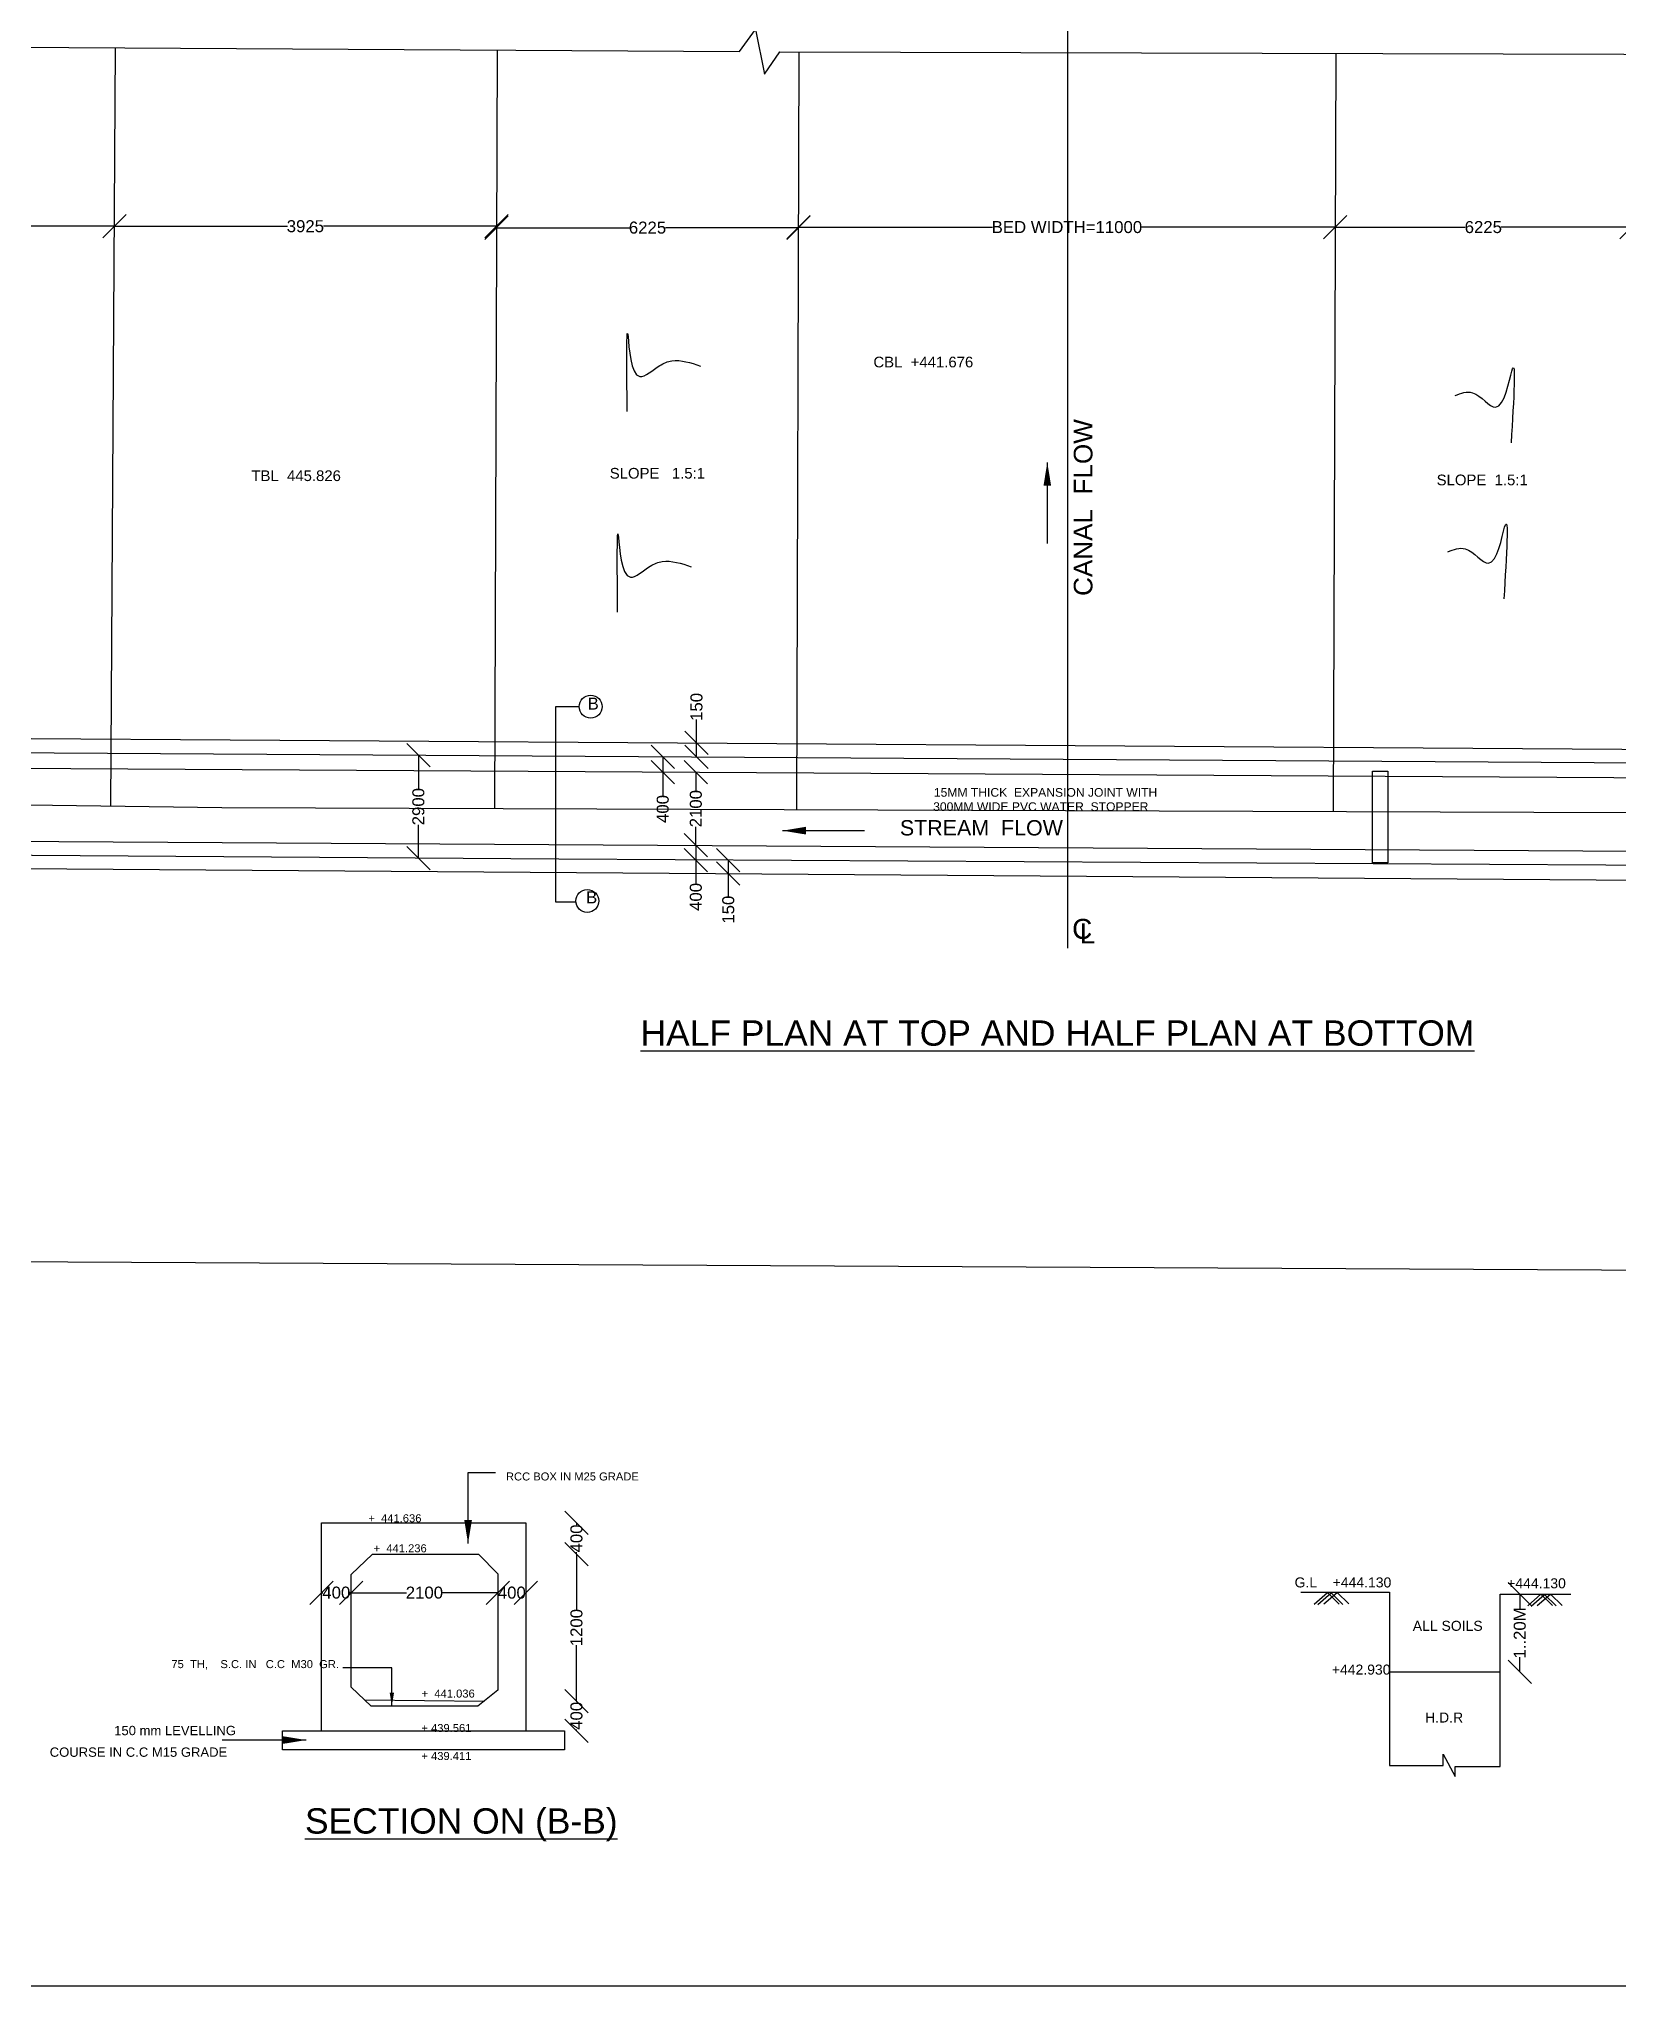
# Model space of a CAD drawing. Header units: millimetres. Extents: x 5174 to 13272, y 5393 to 9780.
# Drawn here: x 6693 to 9062, y 5393 to 8314 of the extents above; entities that cross this region are included whole.
import ezdxf

# ---------------------------------------------------------------- set-up
doc = ezdxf.new("R2010")
doc.units = ezdxf.units.MM
doc.header["$MEASUREMENT"] = 0
for name, color, linetype in [('DIMENSIONS', 7, 'Continuous'), ('DRAWING', 2, 'Continuous'), ('TEXT', 7, 'Continuous')]:
    doc.layers.add(name, color=color, linetype=linetype)
doc.styles.get("Standard").update_dxf_attribs({"font": 'arial.ttf', "height": 18})
doc.dimstyles.get("Standard").update_dxf_attribs({"dimtxt": 12, "dimasz": 35, "dimexe": 0.18, "dimexo": 0.0625, "dimgap": 0.09, "dimtad": 0, "dimdec": 0, "dimzin": 0, "dimdsep": 46, "dimtxsty": 'Standard', "dimblk": 'OBLIQUE', "dimcen": 0.09, "dimse1": 1, "dimse2": 1, "dimadec": 0, "dimazin": 0, "dimtfac": 1, "dimtdec": 0, "dimtofl": 0, "dimtmove": 0, "dimatfit": 3, "dimfxl": 1, "dimtolj": 1, "dimtzin": 0, "dimarcsym": 0})

# ---------------------------------------------------------------- blocks, each defined once
blk = doc.blocks.new('_Oblique')
at = {"color": 0, "linetype": 'ByBlock', "lineweight": -2}
blk.add_line((-0.5, -0.5), (0.5, 0.5), dxfattribs=at)
blk = doc.blocks.new('*D80')
at = {"layer": 'Defpoints', "color": 0}
for p in [(6440.6, 8034.7), (6806.5, 8032.6), (6806.5, 8032.6)]:
    blk.add_point(p, dxfattribs=at)
at = {"layer": 'DIMENSIONS', "color": 0, "lineweight": -2}
for p, q in [((6440.6, 8032.6), (6596.7, 8032.6)), ((6806.5, 8032.6), (6650.4, 8032.6))]:
    blk.add_line(p, q, dxfattribs=at)
at = {"layer": 'DIMENSIONS', "color": 0, "lineweight": -2, "xscale": 35, "yscale": 35, "zscale": 35, "rotation": 180}
blk.add_blockref('_Oblique', (6440.6, 8032.6), dxfattribs=at)
at = {"layer": 'DIMENSIONS', "color": 0, "lineweight": -2, "xscale": 35, "yscale": 35, "zscale": 35}
blk.add_blockref('_Oblique', (6806.5, 8032.6), dxfattribs=at)
at = {"layer": 'DIMENSIONS', "color": 0, "insert": (6623.6, 8032.6), "char_height": 18, "attachment_point": 5}
blk.add_mtext('\\A1;3852', dxfattribs=at)
blk = doc.blocks.new('*D81')
at = {"layer": 'Defpoints', "color": 0}
for p in [(6806.5, 8032.6), (7379.5, 8032.6), (7379.5, 8030.5)]:
    blk.add_point(p, dxfattribs=at)
at = {"layer": 'DIMENSIONS', "color": 0, "lineweight": -2}
for p, q in [((6806.5, 8032.6), (7066, 8032.6)), ((7379.5, 8032.6), (7120.1, 8032.6))]:
    blk.add_line(p, q, dxfattribs=at)
at = {"layer": 'DIMENSIONS', "color": 0, "lineweight": -2, "xscale": 35, "yscale": 35, "zscale": 35, "rotation": 180}
blk.add_blockref('_Oblique', (6806.5, 8032.6), dxfattribs=at)
at = {"layer": 'DIMENSIONS', "color": 0, "lineweight": -2, "xscale": 35, "yscale": 35, "zscale": 35}
blk.add_blockref('_Oblique', (7379.5, 8032.6), dxfattribs=at)
at = {"layer": 'DIMENSIONS', "color": 0, "insert": (7093, 8032.6), "char_height": 18, "attachment_point": 5}
blk.add_mtext('\\A1;3925', dxfattribs=at)
blk = doc.blocks.new('*D82')
at = {"layer": 'Defpoints', "color": 0}
for p in [(7379.5, 8032.6), (7832.7, 8031.3), (7832.7, 8030.5)]:
    blk.add_point(p, dxfattribs=at)
at = {"layer": 'DIMENSIONS', "color": 0, "lineweight": -2}
for p, q in [((7379.5, 8030.5), (7579, 8030.5)), ((7832.7, 8030.5), (7633.2, 8030.5))]:
    blk.add_line(p, q, dxfattribs=at)
at = {"layer": 'DIMENSIONS', "color": 0, "lineweight": -2, "xscale": 35, "yscale": 35, "zscale": 35, "rotation": 180}
blk.add_blockref('_Oblique', (7379.5, 8030.5), dxfattribs=at)
at = {"layer": 'DIMENSIONS', "color": 0, "lineweight": -2, "xscale": 35, "yscale": 35, "zscale": 35}
blk.add_blockref('_Oblique', (7832.7, 8030.5), dxfattribs=at)
at = {"layer": 'DIMENSIONS', "color": 0, "insert": (7606.1, 8030.5), "char_height": 18, "attachment_point": 5}
blk.add_mtext('\\A1;6225', dxfattribs=at)
blk = doc.blocks.new('*D83')
at = {"layer": 'Defpoints', "color": 0}
for p in [(7832.7, 8031.3), (8637.5, 8031.3), (8637.5, 8028.4)]:
    blk.add_point(p, dxfattribs=at)
at = {"layer": 'DIMENSIONS', "color": 0, "lineweight": -2}
for p, q in [((7832.7, 8031.3), (8123.7, 8031.3)), ((8637.5, 8031.3), (8346.5, 8031.3))]:
    blk.add_line(p, q, dxfattribs=at)
at = {"layer": 'DIMENSIONS', "color": 0, "lineweight": -2, "xscale": 35, "yscale": 35, "zscale": 35, "rotation": 180}
blk.add_blockref('_Oblique', (7832.7, 8031.3), dxfattribs=at)
at = {"layer": 'DIMENSIONS', "color": 0, "lineweight": -2, "xscale": 35, "yscale": 35, "zscale": 35}
blk.add_blockref('_Oblique', (8637.5, 8031.3), dxfattribs=at)
at = {"layer": 'DIMENSIONS', "color": 0, "insert": (8235.1, 8031.3), "char_height": 18, "attachment_point": 5}
blk.add_mtext('\\A1;BED WIDTH=11000', dxfattribs=at)
blk = doc.blocks.new('*D84')
at = {"layer": 'Defpoints', "color": 0}
for p in [(9081.6, 8031.3), (8637.5, 8028.4), (9081.6, 8027.2)]:
    blk.add_point(p, dxfattribs=at)
at = {"layer": 'DIMENSIONS', "color": 0, "lineweight": -2}
for p, q in [((8637.5, 8031.3), (8832.5, 8031.3)), ((9081.6, 8031.3), (8886.6, 8031.3))]:
    blk.add_line(p, q, dxfattribs=at)
at = {"layer": 'DIMENSIONS', "color": 0, "lineweight": -2, "xscale": 35, "yscale": 35, "zscale": 35, "rotation": 180}
blk.add_blockref('_Oblique', (8637.5, 8031.3), dxfattribs=at)
at = {"layer": 'DIMENSIONS', "color": 0, "lineweight": -2, "xscale": 35, "yscale": 35, "zscale": 35}
blk.add_blockref('_Oblique', (9081.6, 8031.3), dxfattribs=at)
at = {"layer": 'DIMENSIONS', "color": 0, "insert": (8859.6, 8031.3), "char_height": 18, "attachment_point": 5}
blk.add_mtext('\\A1;6225', dxfattribs=at)
blk = doc.blocks.new('*D87')
at = {"layer": 'Defpoints', "color": 0}
for p in [(7263.6, 7239.6), (7262.5, 7084.8), (7262.5, 7084.8)]:
    blk.add_point(p, dxfattribs=at)
at = {"layer": 'DIMENSIONS', "color": 0, "lineweight": -2}
for p, q in [((7262.5, 7239.6), (7262.5, 7189.3)), ((7262.5, 7084.8), (7262.5, 7135.1))]:
    blk.add_line(p, q, dxfattribs=at)
at = {"layer": 'DIMENSIONS', "color": 0, "lineweight": -2, "xscale": 35, "yscale": 35, "zscale": 35}
for p, rotation in [((7262.5, 7239.6), 90), ((7262.5, 7084.8), 270)]:
    blk.add_blockref('_Oblique', p, dxfattribs=dict(at, rotation=rotation))
at = {"layer": 'DIMENSIONS', "color": 0, "insert": (7262.5, 7162.2), "char_height": 18, "attachment_point": 5, "rotation": 90}
blk.add_mtext('\\A1;2900', dxfattribs=at)
blk = doc.blocks.new('*D88')
at = {"layer": 'Defpoints', "color": 0}
for p in [(7629, 7214.1), (7680.9, 7214.1), (7681, 7236.9)]:
    blk.add_point(p, dxfattribs=at)
at = {"layer": 'DIMENSIONS', "color": 0, "lineweight": -2}
for p, q in [((7629, 7236.9), (7629, 7214.1)), ((7629, 7214.1), (7629, 7179.1))]:
    blk.add_line(p, q, dxfattribs=at)
at = {"layer": 'DIMENSIONS', "color": 0, "lineweight": -2, "xscale": 35, "yscale": 35, "zscale": 35}
for p, rotation in [((7629, 7236.9), 90), ((7629, 7214.1), 270)]:
    blk.add_blockref('_Oblique', p, dxfattribs=dict(at, rotation=rotation))
at = {"layer": 'DIMENSIONS', "color": 0, "insert": (7629, 7158.7), "char_height": 18, "attachment_point": 5, "rotation": 90}
blk.add_mtext('\\A1;400', dxfattribs=at)
blk = doc.blocks.new('*D89')
at = {"layer": 'Defpoints', "color": 0}
for p in [(7679.6, 7257.7), (7681.2, 7257.7), (7681, 7236.9)]:
    blk.add_point(p, dxfattribs=at)
at = {"layer": 'DIMENSIONS', "color": 0, "lineweight": -2}
for p, q in [((7679.6, 7257.7), (7679.6, 7292.7)), ((7679.6, 7236.9), (7679.6, 7257.7))]:
    blk.add_line(p, q, dxfattribs=at)
at = {"layer": 'DIMENSIONS', "color": 0, "lineweight": -2, "xscale": 35, "yscale": 35, "zscale": 35}
for p, rotation in [((7679.6, 7257.7), 90), ((7679.6, 7236.9), 270)]:
    blk.add_blockref('_Oblique', p, dxfattribs=dict(at, rotation=rotation))
at = {"layer": 'DIMENSIONS', "color": 0, "insert": (7679.6, 7311.8), "char_height": 18, "attachment_point": 5, "rotation": 90}
blk.add_mtext('\\A1;150', dxfattribs=at)
blk = doc.blocks.new('*D90')
at = {"layer": 'Defpoints', "color": 0}
for p in [(7680.9, 7214.1), (7678.6, 7104.3), (7680.2, 7104.3)]:
    blk.add_point(p, dxfattribs=at)
at = {"layer": 'DIMENSIONS', "color": 0, "lineweight": -2}
for p, q in [((7678.6, 7214.1), (7678.6, 7186.3)), ((7678.6, 7104.3), (7678.6, 7132.1))]:
    blk.add_line(p, q, dxfattribs=at)
at = {"layer": 'DIMENSIONS', "color": 0, "lineweight": -2, "xscale": 35, "yscale": 35, "zscale": 35}
for p, rotation in [((7678.6, 7214.1), 90), ((7678.6, 7104.3), 270)]:
    blk.add_blockref('_Oblique', p, dxfattribs=dict(at, rotation=rotation))
at = {"layer": 'DIMENSIONS', "color": 0, "insert": (7678.6, 7159.2), "char_height": 18, "attachment_point": 5, "rotation": 90}
blk.add_mtext('\\A1;2100', dxfattribs=at)
blk = doc.blocks.new('*D91')
at = {"layer": 'Defpoints', "color": 0}
for p in [(7678.6, 7104.3), (7678.6, 7082.1), (7678.6, 7082.1)]:
    blk.add_point(p, dxfattribs=at)
at = {"layer": 'DIMENSIONS', "color": 0, "lineweight": -2}
for p, q in [((7678.6, 7104.3), (7678.6, 7082.1)), ((7678.6, 7082.1), (7678.6, 7047.1))]:
    blk.add_line(p, q, dxfattribs=at)
at = {"layer": 'DIMENSIONS', "color": 0, "lineweight": -2, "xscale": 35, "yscale": 35, "zscale": 35}
for p, rotation in [((7678.6, 7104.3), 90), ((7678.6, 7082.1), 270)]:
    blk.add_blockref('_Oblique', p, dxfattribs=dict(at, rotation=rotation))
at = {"layer": 'DIMENSIONS', "color": 0, "insert": (7678.6, 7026.8), "char_height": 18, "attachment_point": 5, "rotation": 90}
blk.add_mtext('\\A1;400', dxfattribs=at)
blk = doc.blocks.new('*D92')
at = {"layer": 'Defpoints', "color": 0}
for p in [(7711.3, 7081.9), (7711.1, 7061.8), (7727.3, 7061.8)]:
    blk.add_point(p, dxfattribs=at)
at = {"layer": 'DIMENSIONS', "color": 0, "lineweight": -2}
for p, q in [((7727.3, 7081.9), (7727.3, 7061.8)), ((7727.3, 7061.8), (7727.3, 7026.8))]:
    blk.add_line(p, q, dxfattribs=at)
at = {"layer": 'DIMENSIONS', "color": 0, "lineweight": -2, "xscale": 35, "yscale": 35, "zscale": 35}
for p, rotation in [((7727.3, 7081.9), 90), ((7727.3, 7061.8), 270)]:
    blk.add_blockref('_Oblique', p, dxfattribs=dict(at, rotation=rotation))
at = {"layer": 'DIMENSIONS', "color": 0, "insert": (7727.3, 7007.7), "char_height": 18, "attachment_point": 5, "rotation": 90}
blk.add_mtext('\\A1;150', dxfattribs=at)
blk = doc.blocks.new('*D117')
at = {"layer": 'Defpoints', "color": 0}
for p in [(7117.2, 5983.4), (7161.6, 5983.4), (7161.6, 5983.4)]:
    blk.add_point(p, dxfattribs=at)
at = {"layer": 'DIMENSIONS', "color": 0, "lineweight": -2}
for p, q in [((7117.2, 5983.4), (7119.1, 5983.4)), ((7161.6, 5983.4), (7159.7, 5983.4))]:
    blk.add_line(p, q, dxfattribs=at)
at = {"layer": 'DIMENSIONS', "color": 0, "lineweight": -2, "xscale": 35, "yscale": 35, "zscale": 35, "rotation": 180}
blk.add_blockref('_Oblique', (7117.2, 5983.4), dxfattribs=at)
at = {"layer": 'DIMENSIONS', "color": 0, "lineweight": -2, "xscale": 35, "yscale": 35, "zscale": 35}
blk.add_blockref('_Oblique', (7161.6, 5983.4), dxfattribs=at)
at = {"layer": 'DIMENSIONS', "color": 0, "insert": (7139.4, 5983.4), "char_height": 18, "attachment_point": 5}
blk.add_mtext('\\A1;400', dxfattribs=at)
blk = doc.blocks.new('*D118')
at = {"layer": 'Defpoints', "color": 0}
for p in [(7161.6, 5983.4), (7381.5, 5983.4), (7381.5, 5983.4)]:
    blk.add_point(p, dxfattribs=at)
at = {"layer": 'DIMENSIONS', "color": 0, "lineweight": -2}
for p, q in [((7161.6, 5983.4), (7244.5, 5983.4)), ((7381.5, 5983.4), (7298.6, 5983.4))]:
    blk.add_line(p, q, dxfattribs=at)
at = {"layer": 'DIMENSIONS', "color": 0, "lineweight": -2, "xscale": 35, "yscale": 35, "zscale": 35, "rotation": 180}
blk.add_blockref('_Oblique', (7161.6, 5983.4), dxfattribs=at)
at = {"layer": 'DIMENSIONS', "color": 0, "lineweight": -2, "xscale": 35, "yscale": 35, "zscale": 35}
blk.add_blockref('_Oblique', (7381.5, 5983.4), dxfattribs=at)
at = {"layer": 'DIMENSIONS', "color": 0, "insert": (7271.5, 5983.4), "char_height": 18, "attachment_point": 5}
blk.add_mtext('\\A1;2100', dxfattribs=at)
blk = doc.blocks.new('*D119')
at = {"layer": 'Defpoints', "color": 0}
for p in [(7381.5, 5983.4), (7423.7, 5983.4), (7423.7, 5983.4)]:
    blk.add_point(p, dxfattribs=at)
at = {"layer": 'DIMENSIONS', "color": 0, "lineweight": -2}
for p, q in [((7381.5, 5983.4), (7382.2, 5983.4)), ((7423.7, 5983.4), (7422.9, 5983.4))]:
    blk.add_line(p, q, dxfattribs=at)
at = {"layer": 'DIMENSIONS', "color": 0, "lineweight": -2, "xscale": 35, "yscale": 35, "zscale": 35, "rotation": 180}
blk.add_blockref('_Oblique', (7381.5, 5983.4), dxfattribs=at)
at = {"layer": 'DIMENSIONS', "color": 0, "lineweight": -2, "xscale": 35, "yscale": 35, "zscale": 35}
blk.add_blockref('_Oblique', (7423.7, 5983.4), dxfattribs=at)
at = {"layer": 'DIMENSIONS', "color": 0, "insert": (7402.6, 5983.4), "char_height": 18, "attachment_point": 5}
blk.add_mtext('\\A1;400', dxfattribs=at)
blk = doc.blocks.new('*D120')
at = {"layer": 'Defpoints', "color": 0}
for p in [(7353.7, 6088.3), (7352.8, 6041.1), (7499.6, 6041.1)]:
    blk.add_point(p, dxfattribs=at)
at = {"layer": 'DIMENSIONS', "color": 0, "lineweight": -2}
for p, q in [((7499.6, 6088.3), (7499.6, 6085)), ((7499.6, 6041.1), (7499.6, 6044.4))]:
    blk.add_line(p, q, dxfattribs=at)
at = {"layer": 'DIMENSIONS', "color": 0, "lineweight": -2, "xscale": 35, "yscale": 35, "zscale": 35}
for p, rotation in [((7499.6, 6088.3), 90), ((7499.6, 6041.1), 270)]:
    blk.add_blockref('_Oblique', p, dxfattribs=dict(at, rotation=rotation))
at = {"layer": 'DIMENSIONS', "color": 0, "insert": (7499.6, 6064.7), "char_height": 18, "attachment_point": 5, "rotation": 90}
blk.add_mtext('\\A1;400', dxfattribs=at)
blk = doc.blocks.new('*D121')
at = {"layer": 'Defpoints', "color": 0}
for p in [(7352.8, 6041.1), (7360.9, 5820.9), (7499.6, 5820.9)]:
    blk.add_point(p, dxfattribs=at)
at = {"layer": 'DIMENSIONS', "color": 0, "lineweight": -2}
for p, q in [((7499.6, 6041.1), (7499.6, 5957.1)), ((7499.6, 5820.9), (7499.6, 5904.9))]:
    blk.add_line(p, q, dxfattribs=at)
at = {"layer": 'DIMENSIONS', "color": 0, "lineweight": -2, "xscale": 35, "yscale": 35, "zscale": 35}
for p, rotation in [((7499.6, 6041.1), 90), ((7499.6, 5820.9), 270)]:
    blk.add_blockref('_Oblique', p, dxfattribs=dict(at, rotation=rotation))
at = {"layer": 'DIMENSIONS', "color": 0, "insert": (7499.6, 5931), "char_height": 18, "attachment_point": 5, "rotation": 90}
blk.add_mtext('\\A1;1200', dxfattribs=at)
blk = doc.blocks.new('*D122')
at = {"layer": 'Defpoints', "color": 0}
for p in [(7360.9, 5820.9), (7360.9, 5776.4), (7499.6, 5776.4)]:
    blk.add_point(p, dxfattribs=at)
at = {"layer": 'DIMENSIONS', "color": 0, "lineweight": -2}
for p, q in [((7499.6, 5820.9), (7499.6, 5819)), ((7499.6, 5776.4), (7499.6, 5778.4))]:
    blk.add_line(p, q, dxfattribs=at)
at = {"layer": 'DIMENSIONS', "color": 0, "lineweight": -2, "xscale": 35, "yscale": 35, "zscale": 35}
for p, rotation in [((7499.6, 5820.9), 90), ((7499.6, 5776.4), 270)]:
    blk.add_blockref('_Oblique', p, dxfattribs=dict(at, rotation=rotation))
at = {"layer": 'DIMENSIONS', "color": 0, "insert": (7499.6, 5798.7), "char_height": 18, "attachment_point": 5, "rotation": 90}
blk.add_mtext('\\A1;400', dxfattribs=at)
blk = doc.blocks.new('*D123')
at = {"layer": 'Defpoints', "color": 0}
for p in [(8884.7, 5981.1), (8884.7, 5864.9), (8914.3, 5864.9)]:
    blk.add_point(p, dxfattribs=at)
at = {"layer": 'DIMENSIONS', "color": 0, "lineweight": -2}
for p, q in [((8914.3, 5981.1), (8914.3, 5959.2)), ((8914.3, 5864.9), (8914.3, 5886.8))]:
    blk.add_line(p, q, dxfattribs=at)
at = {"layer": 'DIMENSIONS', "color": 0, "lineweight": -2, "xscale": 35, "yscale": 35, "zscale": 35}
for p, rotation in [((8914.3, 5981.1), 90), ((8914.3, 5864.9), 270)]:
    blk.add_blockref('_Oblique', p, dxfattribs=dict(at, rotation=rotation))
at = {"layer": 'DIMENSIONS', "color": 0, "insert": (8914.3, 5923), "char_height": 18, "attachment_point": 5, "rotation": 90}
blk.add_mtext('\\A1;1..20M', dxfattribs=at)

msp = doc.modelspace()

# ---------------------------------------------------------------- linework, layer by layer
at = {"layer": 'DIMENSIONS', "color": 0}
for points in [[(7575.6, 7754.8), (7576.9, 7866.7), (7594.6, 7807.3), (7624.5, 7823.7), (7642.6, 7830.7), (7685.6, 7823)], [(8817.3, 7778.7), (8843.3, 7783), (8878.1, 7761.4), (8902.4, 7815.4), (8901.2, 7707.8)], [(8806.5, 7544.5), (8832.5, 7548.9), (8867.3, 7527.2), (8891.6, 7581.2), (8890.4, 7473.7)], [(7561.3, 7453.9), (7562.6, 7565.8), (7580.4, 7506.4), (7610.2, 7522.8), (7628.3, 7529.8), (7671.4, 7522.1)]]:
    msp.add_spline(points, degree=3, dxfattribs=at)
at = {"layer": 'DRAWING', "color": 0}
for points in [[(13201.6, 5393.5), (5174.1, 5393.5), (5174.1, 9780.4), (13201.6, 9780.4)], [(8693.2, 7215.6), (8716.4, 7215.6), (8716.4, 7077.9), (8693.2, 7077.9)], [(7481.8, 5747.5), (7058.7, 5747.5), (7058.7, 5776.4), (7481.8, 5776.4)]]:
    msp.add_lwpolyline(points, close=True, dxfattribs=at)
for points in [[(5312.9, 8309), (7744.2, 8294.7), (7768.1, 8327.6), (7781.5, 8260.8), (7804.5, 8294.3), (11059.7, 8285.1)], [(8236, 8349.5), (8236, 6949.8)], [(11815.7, 6452.4), (5298.3, 6486.6), (5306.2, 7319), (5340.2, 7340.8), (5272.2, 7340.8), (5305.7, 7363.9), (5305.7, 7739.9), (5342.3, 7762.7), (5276.4, 7762.7), (5308.8, 7786.2), (5312.9, 8309)], [(6801.4, 7162.8), (6808.1, 8300.2)], [(7380.5, 8296.8), (7376.4, 7159.1)], [(7830.2, 7157.5), (7833.5, 8294.3)], [(8638.4, 8292), (8634.4, 7154.6)], [(5883.5, 7376.1), (5883.5, 7648.5), (5995.4, 7648.5), (5995.4, 7454.2), (6139.6, 7405.9), (6352.3, 7390.1), (6419.5, 7385.1), (6532.3, 7385.1), (6532.3, 7265.4), (9514.8, 7245.4), (9514.8, 7399), (9735.6, 7399), (10332.1, 7459.6), (10667.7, 7458.2), (10950.7, 7581.9), (10950.7, 7659.9), (11200.4, 7659.9), (11200.4, 7340.6), (10366.4, 7340.6), (10022.2, 7252.8), (9745.2, 7179.4)], [(5905.2, 7390.7), (6398, 7221.5), (9741.2, 7202.1), (10364.7, 7366), (11544.2, 7366), (11543.4, 7144.2)], [(7503.5, 7311.8), (7468.2, 7311.8), (7468.2, 7019.7), (7498.9, 7019.7)], [(9741.2, 7070.4), (7473, 7083.3), (6396, 7090.9), (6397.3, 7264.1)], [(6397.2, 7245), (9663.1, 7224.4), (9741.2, 7224.4)], [(11887.4, 7218.3), (11887.4, 7143), (6967.5, 7160.6), (6205, 7170.7), (5234.8, 7183.6), (5234.8, 7239.8)], [(5905.2, 6960.8), (6396.1, 7112.1), (9743.5, 7091.7)], [(5876.4, 6697.8), (5986.4, 6697.8), (5986.4, 6889.9), (6135.4, 6935.9), (6409.3, 6952.3), (6526.2, 6952.3), (6526.2, 7070.4), (9515.1, 7048.8)], [(7117.2, 5776.4), (7117.2, 6088.3), (7423.7, 6088.3), (7423.7, 5776.4)], [(7193.5, 6041.1), (7352.8, 6041.1), (7381.5, 6011.8), (7381.5, 5837.4), (7351.5, 5813.4), (7191.9, 5813.4), (7161.6, 5841.7), (7161.6, 6010.9), (7193.5, 6041.1)], [(8585.8, 5984.4), (8718.8, 5984.4), (8718.8, 5724.2), (8799.4, 5724.2), (8799.4, 5741), (8817.3, 5707.9), (8817.3, 5722.8), (8884.7, 5722.8), (8884.7, 5981.1), (8990.7, 5981.1)], [(8606, 5966.2), (8625.9, 5983.5), (8643.3, 5966.4)], [(8611.4, 5965.8), (8631.3, 5983.1), (8648.7, 5965.9)], [(8620.4, 5966.5), (8640.3, 5983.7), (8657.7, 5966.6)], [(8926.2, 5963.8), (8946, 5981.1), (8963.5, 5964)], [(8931.6, 5963.4), (8951.4, 5980.7), (8968.9, 5963.6)], [(8940.5, 5964.1), (8960.4, 5981.4), (8977.9, 5964.2)], [(8718.8, 5864.9), (8884.7, 5864.9)], [(7182, 5822.6), (7360.9, 5820.9)]]:
    msp.add_lwpolyline(points, dxfattribs=at)
for centre in [(7520.9, 7312.2), (7515.8, 7020.8)]:
    msp.add_circle(centre, 17.1, dxfattribs=at)

# ---------------------------------------------------------------- texts
at = {"layer": 'DIMENSIONS', "color": 0}
for s, height, p in [('B', 18, (7516.3, 7307.8)), ('B', 18, (7514, 7017.2)), ('C', 30, (8242.9, 6963.9)), ('L', 30, (8254.5, 6957))]:
    msp.add_text(s, height=height, dxfattribs=at).set_placement(p)
at = {"layer": 'TEXT', "color": 0}
for s, height, p in [('CBL  +441.676', 16, (7944.9, 7821)), ('TBL  445.826', 16, (7012.1, 7650.5)), ('SLOPE   1.5:1', 16, (7549.5, 7654.2)), ('SLOPE  1.5:1', 16, (8789.6, 7644.2)), ('15MM THICK  EXPANSION JOINT WITH', 13, (8035.6, 7177.1)), ('300MM WIDE PVC WATER  STOPPER', 13, (8034.5, 7155.7)), ('STREAM  FLOW', 23, (7984.6, 7119)), ('%%UHALF PLAN AT TOP AND HALF PLAN AT BOTTOM', 38, (7595.6, 6803.7)), ('RCC BOX IN M25 GRADE', 12, (7393.8, 6151.7)), ('+  441.636', 12, (7187.4, 6089)), ('+  441.236', 12, (7195.3, 6044)), ('G.L    +444.130', 15, (8576.6, 5991.3)), ('+444.130', 15, (8895.4, 5990)), ('ALL SOILS', 15, (8753.8, 5926.2)), ('75  TH,    S.C. IN   C.C  M30  GR.', 12, (6892, 5870.3)), ('+442.930', 15, (8632.4, 5860.6)), ('+  441.036', 12, (7267.3, 5826.1)), ('150 mm LEVELLING', 14, (6806.3, 5769.7)), ('+ 439.561', 12, (7267, 5774.4)), ('H.D.R', 15, (8772.3, 5788.7)), ('COURSE IN C.C M15 GRADE', 14, (6709.6, 5737.3)), ('+ 439.411', 12, (7267, 5732.5)), ('%%USECTION ON (B-B)', 38, (7092.4, 5622.1))]:
    msp.add_text(s, height=height, dxfattribs=at).set_placement(p)
msp.add_text('CANAL  FLOW', height=28, rotation=90, dxfattribs=at).set_placement((8273.4, 7478.2))

# ---------------------------------------------------------------- dimensions: what is measured, and where the dimension line sits
at = {"layer": 'DIMENSIONS', "color": 0}
for base, p1, p2, text, picture, middle in [((6806.5, 8032.6), (6440.6, 8034.7), (6806.5, 8032.6), '3852', '*D80', (6623.6, 8032.6)), ((7379.5, 8032.6), (6806.5, 8032.6), (7379.5, 8030.5), '3925', '*D81', (7093, 8032.6)), ((7832.7, 8030.5), (7379.5, 8032.6), (7832.7, 8031.3), '6225', '*D82', (7606.1, 8030.5)), ((8637.5, 8031.3), (7832.7, 8031.3), (8637.5, 8028.4), 'BED WIDTH=11000', '*D83', (8235.1, 8031.3)), ((9081.6, 8031.3), (8637.5, 8028.4), (9081.6, 8027.2), '6225', '*D84', (8859.6, 8031.3)), ((7161.6, 5983.4), (7117.2, 5983.4), (7161.6, 5983.4), '400', '*D117', (7139.4, 5983.4)), ((7381.5, 5983.4), (7161.6, 5983.4), (7381.5, 5983.4), '2100', '*D118', (7271.5, 5983.4)), ((7423.7, 5983.4), (7381.5, 5983.4), (7423.7, 5983.4), '400', '*D119', (7402.6, 5983.4))]:
    dim = msp.add_linear_dim(base=base, p1=p1, p2=p2, text=text, dimstyle='Standard', dxfattribs=at)
    dim.commit()
    dim.dimension.update_dxf_attribs({"geometry": picture, "text_midpoint": middle})
for base, p1, p2, text, picture, middle in [((7679.6, 7257.7), (7681, 7236.9), (7681.2, 7257.7), '150', '*D89', (7679.6, 7311.8)), ((7262.5, 7084.8), (7263.6, 7239.6), (7262.5, 7084.8), '2900', '*D87', (7262.5, 7162.2)), ((7629, 7214.1), (7681, 7236.9), (7680.9, 7214.1), '400', '*D88', (7629, 7158.7)), ((7678.6, 7104.3), (7680.9, 7214.1), (7680.2, 7104.3), '2100', '*D90', (7678.6, 7159.2)), ((7678.6, 7082.1), (7678.6, 7104.3), (7678.6, 7082.1), '400', '*D91', (7678.6, 7026.8)), ((7727.3, 7061.8), (7711.3, 7081.9), (7711.1, 7061.8), '150', '*D92', (7727.3, 7007.7)), ((7499.6, 6041.1), (7353.7, 6088.3), (7352.8, 6041.1), '400', '*D120', (7499.6, 6064.7)), ((7499.6, 5820.9), (7352.8, 6041.1), (7360.9, 5820.9), '1200', '*D121', (7499.6, 5931)), ((8914.3, 5864.9), (8884.7, 5981.1), (8884.7, 5864.9), '1..20M', '*D123', (8914.3, 5923)), ((7499.6, 5776.4), (7360.9, 5820.9), (7360.9, 5776.4), '400', '*D122', (7499.6, 5798.7))]:
    dim = msp.add_linear_dim(base=base, p1=p1, p2=p2, angle=90, text=text, dimstyle='Standard', dxfattribs=at)
    dim.commit()
    dim.dimension.update_dxf_attribs({"geometry": picture, "text_midpoint": middle})

# ---------------------------------------------------------------- leaders
for points, override in [([(8205.7, 7678.4), (8205.7, 7557.1)], {"dimgap": 0.09, "dimtad": 0}), ([(7808.6, 7126.2), (7931.7, 7126.2)], {"dimgap": 0.09, "dimtad": 0}), ([(7337, 6057.3), (7337, 6163.8), (7378.1, 6163.8)], {"dimgap": 0.09, "dimtad": 0}), ([(7222.7, 5813.4), (7222.7, 5870.5), (7149.2, 5870.5)], {"dimasz": 20, "dimgap": 0.09, "dimtad": 0})]:
    msp.add_leader(points, dimstyle='Standard', override=override, dxfattribs=at)
at = {"layer": 'DIMENSIONS'}
msp.add_leader([(7094.1, 5762.4), (6968.4, 5762.4)], dimstyle='Standard', override={"dimgap": 0.09, "dimtad": 0}, dxfattribs=at)

doc.saveas('drawing.dxf')
